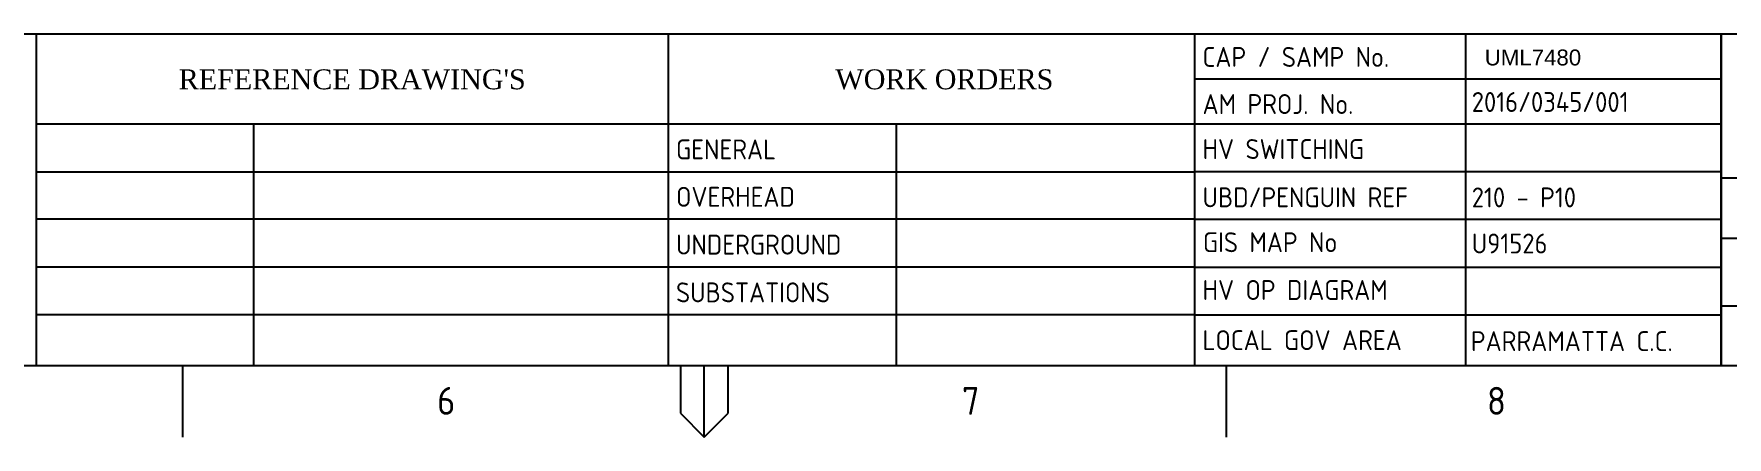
# Paper-space layout 'Sheet (2)' of a CAD drawing. Header units: metres. Extents: x -30 to 845, y -5 to 581.
# Drawn here: x 323.4 to 536, y -5.4 to 45.2 of the extents above; entities that cross this region are included whole.
import ezdxf
from ezdxf.enums import TextEntityAlignment as Align

# ---------------------------------------------------------------- set-up
doc = ezdxf.new("R2010")
doc.units = ezdxf.units.M
for name, color, linetype in [('_User Miscellaneous6', 7, 'Continuous'), ('_User_HV_Exist', 7, 'Continuous'), ('Notes', 7, 'Continuous')]:
    doc.layers.add(name, color=color, linetype=linetype)
doc.styles.add('BHB2', font='arial.ttf', dxfattribs={"height": 300})
doc.styles.add('iecISOCP', font='isocp.shx')
doc.styles.add('iecTimesNewRoman', font='times.ttf')

# ---------------------------------------------------------------- blocks, each defined once
blk = doc.blocks.new('A1_FRAME_TITLE')
at = {"layer": 'Notes', "color": 3, "linetype": 'Continuous'}
for p, q in [((332.78, 47.62), (332.78, 5.97)), ((412.12, 47.62), (412.12, 5.97)), ((478.24, 47.62), (478.24, 5.97)), ((544.37, 47.62), (544.37, 5.97)), ((544.37, 41.97), (544.37, 5.97))]:
    blk.add_line(p, q, dxfattribs=at)
at = {"layer": 'Notes', "color": 7}
for p, q in [((512.26, 47.62), (512.26, 5.97)), ((478.24, 41.97), (544.37, 41.97)), ((332.81, 36.33), (478.24, 36.33)), ((360.07, 36.33), (360.07, 5.97)), ((440.78, 36.33), (440.78, 5.97)), ((478.24, 36.33), (544.37, 36.33)), ((332.78, 30.28), (478.24, 30.28)), ((478.24, 30.33), (544.37, 30.33)), ((478.24, 24.33), (332.78, 24.33)), ((478.24, 24.33), (544.37, 24.33)), ((544.37, 21.97), (579.37, 21.97)), ((478.24, 18.33), (332.78, 18.33)), ((478.24, 18.33), (544.37, 18.33)), ((544.37, 13.47), (579.37, 13.47)), ((478.24, 12.33), (332.78, 12.33)), ((478.24, 12.33), (544.37, 12.33))]:
    blk.add_line(p, q, dxfattribs=at)
at = {"layer": 'Notes', "color": 3}
blk.add_line((544.37, 5.97), (544.37, 47.62), dxfattribs=at)
at = {"layer": 'Notes', "color": 7, "linetype": 'Continuous'}
blk.add_line((544.37, 29.54), (579.37, 29.54), dxfattribs=at)
at = {"layer": 'Notes', "linetype": 'Continuous'}
for p, q in [((351.17, -3.03), (351.17, 5.97)), ((413.67, 5.97), (413.67, -0.03)), ((416.67, -3.03), (416.67, 5.97)), ((419.67, -0.03), (419.67, 5.97)), ((482.19, 5.97), (482.19, -3.03)), ((413.67, -0.03), (416.67, -3.03)), ((416.67, -3.03), (419.67, -0.03))]:
    blk.add_line(p, q, dxfattribs=at)
at = {"layer": 'Notes', "color": 3, "linetype": 'Continuous', "flags": 128}
for points in [[(123.8, 47.62), (844.88, 47.62)], [(-11.55, 5.97), (844.88, 5.97)]]:
    blk.add_lwpolyline(points, dxfattribs=at)
at = {"layer": 'Notes', "color": 7, "style": 'iecISOCP'}
for s, height, p in [('CAP / SAMP No.', 2.5, (479.24, 43.47)), ('AM PROJ. No.', 2.5, (479.24, 37.55)), ('GENERAL', 2.5, (413.12, 31.86)), ('HV SWITCHING', 2.5, (479.24, 31.9)), ('OVERHEAD', 2.5, (413.12, 25.9)), ('UBD/PENGUIN REF', 2.5, (479.24, 25.84)), ('UNDERGROUND', 2.5, (413.12, 19.9)), ('GIS MAP No', 2.5, (479.29, 20.2)), ('SUBSTATIONS', 2.5, (413.12, 13.9)), ('HV OP DIAGRAM', 2.5, (479.24, 14.2)), ('LOCAL GOV AREA', 2.5, (479.24, 7.9)), ('6', 3.5, (383.12, -0.22)), ('7', 3.5, (449.03, -0.22)), ('8', 3.5, (514.97, -0.22))]:
    blk.add_text(s, height=height, dxfattribs=at).set_placement(p)
at = {"layer": 'Notes', "style": 'iecTimesNewRoman'}
blk.add_text("REFERENCE DRAWING'S", height=2.5, dxfattribs=at).set_placement((372.45, 40.66), align=Align.CENTER)
blk.add_text('WORK ORDERS', height=2.5, dxfattribs=at).set_placement((433.13, 40.66))
at = {"layer": 'Notes', "color": 7, "style": 'iecISOCP', "flags": 8}
blk.add_attdef('VERSION_NO', text='', height=2.5, rotation=90, dxfattribs=at).set_placement((302.04, 43.81), align=Align.MIDDLE_CENTER)
at = {"layer": 'Notes', "color": 7, "style": 'iecISOCP'}
for tag, p in [('CAP_NO', (513.19, 43.46)), ('IE_NUM', (513.05, 37.81)), ('REF_No_1', (335.24, 32.31)), ('REF_1', (362.52, 32.31)), ('GEN_WO', (441.71, 31.76)), ('HV_SWITCH', (513.46, 32.16)), ('REF_No_2', (335.24, 26.31)), ('REF_2', (362.52, 26.31)), ('OH_WO', (441.71, 25.81)), ('UBD_REF', (513.05, 25.83)), ('REF_No_3', (335.24, 20.31)), ('REF_3', (362.52, 20.31)), ('UG_WO', (441.71, 20.05)), ('GIS_MAP_No', (513.05, 20.04)), ('REF_No_4', (335.24, 14.31)), ('REF_4', (362.52, 14.31)), ('SUB_WO', (441.71, 13.81)), ('HV_OP_DIAG', (513.33, 14.2)), ('LGA', (512.95, 7.78))]:
    blk.add_attdef(tag, p, '', height=2.5, dxfattribs=at)
for tag, p in [('scale', (567.76, 33.27)), ('DRAWN', (567.76, 24.93)), ('DATE', (567.76, 16.88)), ('CHD', (567.76, 8.37)), ('DESIGN', (605.62, 9.15))]:
    blk.add_attdef(tag, text='', height=2.5, dxfattribs=at).set_placement(p, align=Align.CENTER)
at = {"layer": 'Notes', "color": 4, "style": 'iecISOCP'}
blk.add_attdef('NUM', text='', height=7, dxfattribs=at).set_placement((812.88, 20.12), align=Align.MIDDLE_CENTER)
at = {"layer": 'Notes', "color": 1, "style": 'iecISOCP'}
blk.add_attdef('REV', text='', height=5, dxfattribs=at).set_placement((840.57, 17.1), align=Align.CENTER)
at = {"layer": 'Notes', "color": 7, "style": 'iecISOCP'}
for tag, p in [('NS', (811.23, 8.12)), ('SHTS', (825.93, 8.12))]:
    blk.add_attdef(tag, text='', height=2.5, dxfattribs=at).set_placement(p, align=Align.MIDDLE)
at = {"layer": 'Notes', "style": 'iecISOCP'}
blk.add_attdef('ExportID', (-11.47, 2.39), '', height=2.5, dxfattribs=at)
at = {"layer": 'Notes', "style": 'iecISOCP', "flags": 1}
for tag, p in [('ProjectType', (-6.37, -26.8)), ('ProjectNumber', (3.01, -26.82)), ('DrawingNumber', (14.96, -26.8)), ('ProjectDescription', (27.02, -26.83)), ('ExportDate', (39.74, -26.79)), ('ExportUserName', (48.61, -26.8)), ('DesignerCompanyName', (60.94, -26.79)), ('ExportAreaOfInterest', (76.55, -26.81)), ('GIS_SUCCESS', (91.45, -26.78)), ('CAD_SUCCESS', (101.24, -26.78)), ('DEPOTCODE', (111.56, -26.88)), ('ExportCategories', (119.53, -26.8)), ('Comments', (133.84, -26.88))]:
    blk.add_attdef(tag, p, '', height=1, dxfattribs=at)

psp = doc.layouts.new('Sheet (2)')

# ---------------------------------------------------------------- block references
at = {"layer": '_User Miscellaneous6'}
ref = psp.add_blockref('A1_FRAME_TITLE', (-9.08, -2.39), dxfattribs=at)
ref.add_attrib('IE_NUM', '2016/0345/001', (503.97, 35.42), dxfattribs={"layer": 'Notes', "color": 7, "height": 2.5, "style": 'iecISOCP'})
ref.add_attrib('UBD_REF', '210 - P10', (503.97, 23.44), dxfattribs={"layer": 'Notes', "color": 7, "height": 2.5, "style": 'iecISOCP'})
ref.add_attrib('GIS_MAP_No', 'U91526', (503.97, 17.65), dxfattribs={"layer": 'Notes', "color": 7, "height": 2.5, "style": 'iecISOCP'})
ref.add_attrib('LGA', 'PARRAMATTA C.C.', (503.86, 5.39), dxfattribs={"layer": 'Notes', "color": 7, "height": 2.5, "style": 'iecISOCP'})

# ---------------------------------------------------------------- texts
at = {"layer": '_User_HV_Exist', "lineweight": 0, "insert": (505.6, 42.25), "char_height": 2, "attachment_point": 4, "line_spacing_factor": 1.2, "style": 'BHB2'}
psp.add_mtext('UML7480', dxfattribs=at)

doc.saveas('drawing.dxf')
